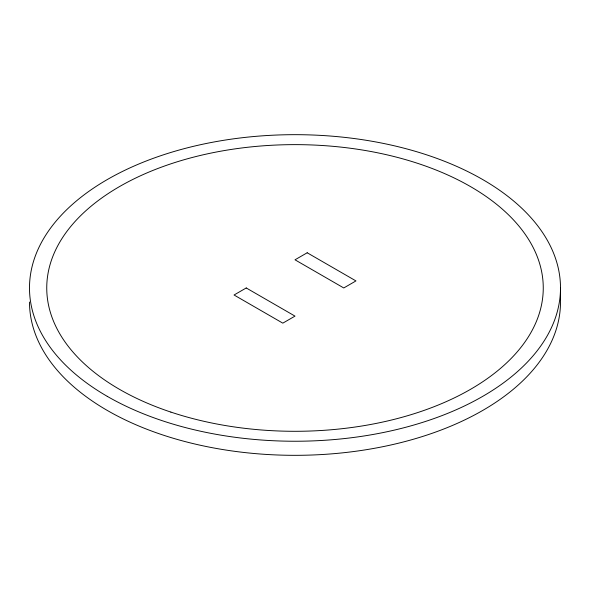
<?xml version="1.0" encoding="UTF-8"?>
<svg xmlns="http://www.w3.org/2000/svg" width="590" height="590" viewBox="0 0 590 590"><rect width="100%" height="100%" fill="white"/><g stroke="black" fill="none" stroke-linecap="round" stroke-linejoin="round"><path stroke-width="0.89" d="M560.5 287.964L560.5 302.036A265.5 153.282 0 0 1 295 455.325A265.5 153.282 0 0 1 29.5 302.036M246.237 287.964L234.046 295L282.809 323.15L295 316.115L246.237 287.964M307.191 252.771L295 259.806L343.764 287.964L355.954 280.921L307.191 252.771M107.262 396.347A265.5 153.282 0 0 0 551.451 327.634A265.5 153.282 0 0 0 226.287 139.896A265.5 153.282 0 0 0 107.262 396.347M170.871 412.093A248.257 143.333 0 0 0 543.257 287.964A248.257 143.333 0 0 0 170.871 163.836A248.257 143.333 0 0 0 170.871 412.093"/></g></svg>
